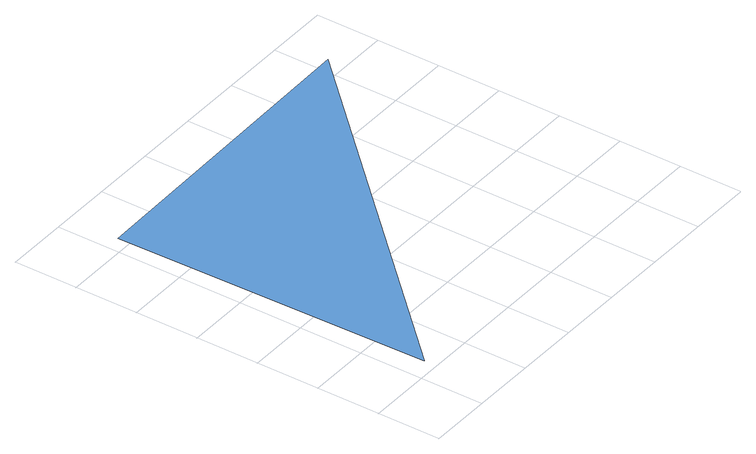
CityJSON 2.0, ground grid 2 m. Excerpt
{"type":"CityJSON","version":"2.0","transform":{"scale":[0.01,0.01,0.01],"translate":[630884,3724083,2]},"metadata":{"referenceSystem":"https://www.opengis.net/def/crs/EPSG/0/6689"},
"CityObjects":{
"waterbody1":{"type":"WaterBody","attributes":{"name":"福岡県津波浸水想定図","class":"1140","function":"2","WaterBodyTsunamiRiskAttribute.description":"1","WaterBodyTsunamiRiskAttribute.rank":"1"},"geometry":[{"type":"MultiSurface","lod":"1","boundaries":[[[0,1,2]]]}]}
},
"vertices":[
[70,40,82],[1050,1059,82],[51,1040,82]
]}
